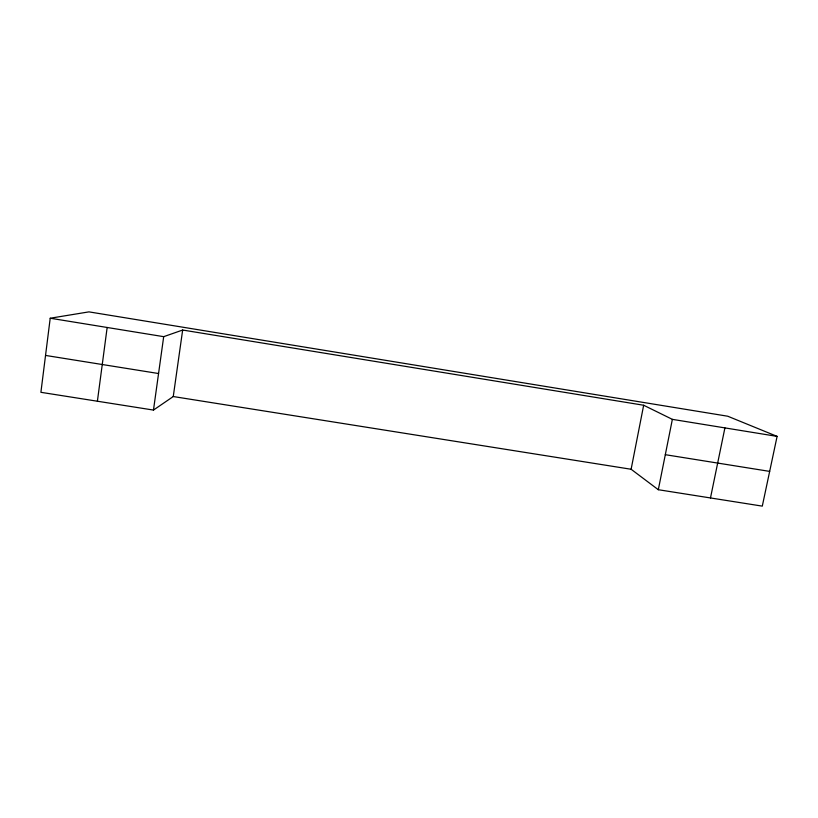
<?xml version="1.0" encoding="UTF-8"?>
<svg xmlns="http://www.w3.org/2000/svg" width="818" height="818" viewBox="0 0 818 818"><rect width="100%" height="100%" fill="white"/><g stroke="black" fill="none" stroke-linecap="round" stroke-linejoin="round"><path stroke-width="1.23" d="M50.215 318.222L40.9 392.313L153.477 410.074L173.263 396.536L631.118 469.256L658.316 489.716L762.294 506.127L777.1 436.383L727.734 416.219L88.957 311.873L50.215 318.222L163.692 336.668L182.659 330.032L643.664 405.247L672.365 419.358L777.1 436.383M97.393 401.229L107.158 327.486M153.477 410.074L163.692 336.668M173.263 396.536L182.659 330.032M631.118 469.256L643.664 405.247M658.316 489.716L672.365 419.358M710.484 497.947L724.912 427.896M45.542 355.431L158.569 373.529M665.31 454.685L769.666 471.393"/></g></svg>
